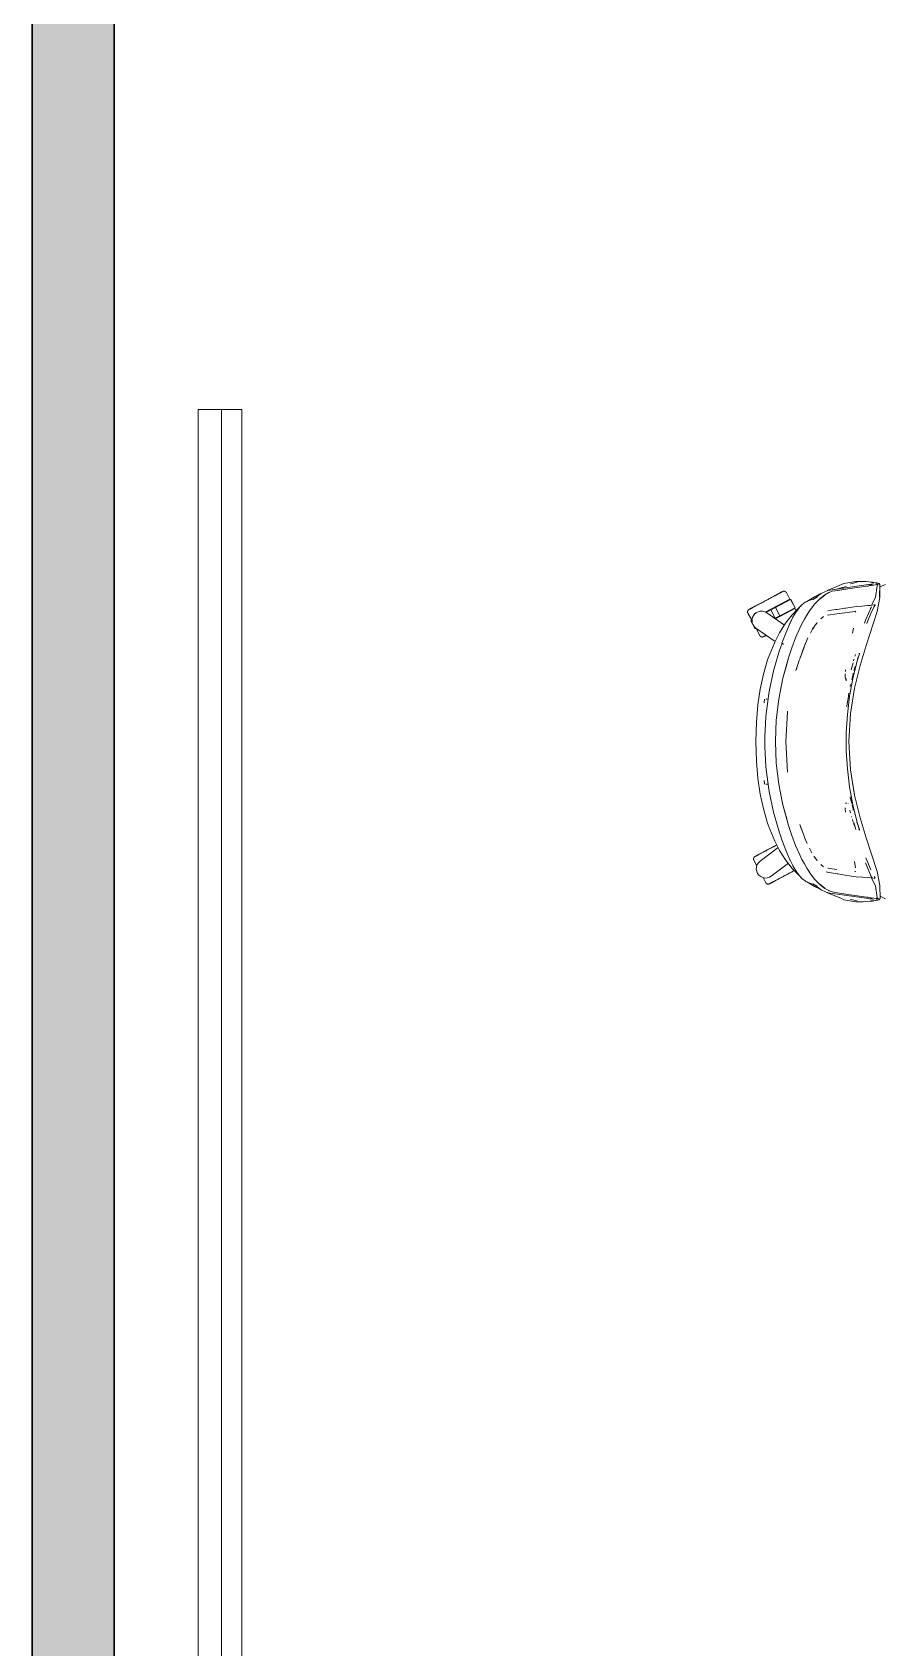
# Model space of a CAD drawing. Header units: millimetres. Extents: x 155927 to 326028, y -36033 to 97293.
# Drawn here: x 216053 to 217319, y 17516 to 19925 of the extents above; entities that cross this region are included whole.
import ezdxf

# ---------------------------------------------------------------- set-up
doc = ezdxf.new("R2010")
doc.units = ezdxf.units.MM
doc.header["$MEASUREMENT"] = 0
for name, color, linetype, lineweight in [('A-WALL', 7, 'CONTINUOUS', 9), ('A-WALL-PATT', 7, 'CONTINUOUS', 9), ('G-IMPT', 8, 'CONTINUOUS', 9), ('I-FURN', 8, 'CONTINUOUS', 9)]:
    doc.layers.add(name, color=color, linetype=linetype, lineweight=lineweight)

msp = doc.modelspace()

# ---------------------------------------------------------------- hatches: boundary and pattern name
at = {"layer": 'A-WALL-PATT'}
msp.add_hatch(color=256, dxfattribs=at).paths.add_polyline_path([(216052.8, 15107.6), (216174.8, 15107.6), (216174.8, 26907.6), (216052.8, 26907.6), (216052.8, 16376.6)], flags=0)

# ---------------------------------------------------------------- linework, layer by layer
at = {"layer": 'A-WALL', "lineweight": 30}
for p, q in [((216052.8, 25785.6), (216052.8, 15107.6)), ((216174.8, 15209.6), (216174.8, 20956.6))]:
    msp.add_line(p, q, dxfattribs=at)
at = {"layer": 'G-IMPT'}
for p, q in [((217255.5, 19100.1), (217258.9, 19101.5)), ((217262.7, 19103.1), (217258.9, 19101.5)), ((217280.4, 19106.3), (217262.7, 19103.1)), ((217273, 19102.8), (217272.4, 19102.7)), ((217282.3, 19104.9), (217273, 19102.8)), ((217280.4, 19106.3), (217287.4, 19106.3)), ((217291.6, 19106.3), (217287.4, 19106.3)), ((217288.7, 19100.1), (217299.4, 19101.5)), ((217295.5, 19106), (217291.6, 19106.3)), ((217295.5, 19106), (217304.8, 19105.2)), ((217298, 19098.7), (217306.6, 19102.7)), ((217300.7, 19101.8), (217299.4, 19101.5)), ((217305.7, 19102.6), (217300.7, 19101.8)), ((217304.7, 19104.7), (217302.1, 19104.9)), ((217304.7, 19104.7), (217309.4, 19104.1)), ((217304.8, 19105.2), (217305.3, 19105.1)), ((217309.6, 19104.3), (217305.3, 19105.1)), ((217306.6, 19102.7), (217305.7, 19102.6)), ((217313.8, 19101.9), (217307.5, 19100.8)), ((217310, 19104.1), (217309.4, 19104.1)), ((217309.6, 19104.3), (217311.9, 19103.9)), ((217310, 19104.1), (217313.3, 19103.5)), ((217311.7, 19103.5), (217312.3, 19099.9)), ((217311.7, 19103.5), (217312.3, 19099.9)), ((217312.3, 19099.9), (217311.9, 19103.9)), ((217313.2, 19101.8), (217314.3, 19102.3)), ((217313.2, 19101.8), (217313.8, 19101.9)), ((217313.3, 19103.5), (217315.1, 19103)), ((217313.4, 19101.4), (217313.8, 19101.9)), ((217313.4, 19101.4), (217313.4, 19100.9)), ((217313.8, 19101.9), (217314.3, 19102.3)), ((217315.7, 19102.7), (217315.1, 19103)), ((217315.7, 19102.7), (217316, 19102.2)), ((217315.8, 19083), (217316.4, 19101.5)), ((217316.4, 19101.6), (217316, 19102.2)), ((217316.4, 19101.6), (217316.2, 19100.7)), ((217324.5, 19101.6), (217316.3, 19098)), ((217316.4, 19101.5), (217316.3, 19101)), ((217207.3, 19076.4), (217218.8, 19083.5)), ((217208.4, 19076.9), (217210.7, 19078)), ((217222.6, 19082.5), (217210.7, 19078)), ((217216.9, 19079.2), (217228.6, 19088.2)), ((217216.9, 19079.2), (217218.9, 19080.4)), ((217218.8, 19083.5), (217227.4, 19087.5)), ((217227.3, 19080.8), (217219.6, 19072.9)), ((217234.1, 19085.9), (217227.1, 19080.5)), ((217227.1, 19080.5), (217230.7, 19083.3)), ((217227.3, 19080.8), (217234.3, 19086.2)), ((217228.6, 19088.2), (217235.1, 19091.2)), ((217234.1, 19085.9), (217230.7, 19083.3)), ((217234.3, 19086.2), (217240.1, 19089.5)), ((217235.1, 19091.2), (217238.5, 19092.8)), ((217237.9, 19092.5), (217239.1, 19093.3)), ((217241.5, 19093.4), (217238.5, 19092.8)), ((217239.1, 19093.3), (217255.5, 19100.1)), ((217240.6, 19089.7), (217240.1, 19089.5)), ((217240.6, 19089.7), (217245.4, 19091.5)), ((217288.7, 19100.1), (217241.5, 19093.4)), ((217245.4, 19091.5), (217253, 19092.8)), ((217265.9, 19098.6), (217253, 19095.1)), ((217268.2, 19095.1), (217253, 19092.8)), ((217268.8, 19095.2), (217253.6, 19092.8)), ((217268.2, 19095.1), (217253.6, 19092.8)), ((217265.9, 19098.6), (217254, 19095.2)), ((217268.8, 19095.2), (217299.7, 19099.7)), ((217299.7, 19099.7), (217307.5, 19100.8)), ((217309.6, 19082.8), (217304, 19070.5)), ((217309.6, 19082.8), (217312.3, 19099.9)), ((217312.1, 19061.2), (217316.3, 19082.1)), ((217315.8, 19083), (217316.3, 19101)), ((217316.2, 19100.7), (217316.3, 19100.8)), ((217316.3, 19082.1), (217316.3, 19101)), ((217316.3, 19101), (217316.3, 19100.8)), ((217175.7, 19043.9), (217185.5, 19056.5)), ((217195.4, 19066.8), (217185.5, 19056.5)), ((217186.8, 19052.8), (217191.5, 19060.8)), ((217192.4, 19062.1), (217191.5, 19060.8)), ((217197.1, 19068.2), (217192.4, 19062.1)), ((217199.1, 19069.8), (217195.4, 19066.8)), ((217197.1, 19068.2), (217200, 19071.2)), ((217204.9, 19075.1), (217200, 19071.2)), ((217207.5, 19056.1), (217203.8, 19049.9)), ((217206, 19075.7), (217204.9, 19075.1)), ((217206, 19075.7), (217208.4, 19076.9)), ((217207.3, 19076.4), (217206.6, 19075.9)), ((217207.5, 19056.1), (217211.4, 19062.2)), ((217211.6, 19062.5), (217211.4, 19062.2)), ((217219.6, 19072.9), (217211.6, 19062.5)), ((217228.3, 19050.6), (217232.2, 19053.9)), ((217252.2, 19057.9), (217238.8, 19056.1)), ((217238.8, 19056.1), (217239.3, 19056.2)), ((217244, 19063.2), (217238.9, 19062.5)), ((217244, 19063.2), (217250.8, 19064.3)), ((217250.8, 19064.3), (217252.5, 19064.5)), ((217252.2, 19057.9), (217279.5, 19061.6)), ((217264.3, 19066.4), (217252.5, 19064.5)), ((217265.8, 19066.6), (217264.3, 19066.4)), ((217281, 19068.9), (217265.8, 19066.6)), ((217280.4, 19060.5), (217278.8, 19061.7)), ((217279, 19061.7), (217279.3, 19061.6)), ((217279.5, 19061.6), (217279.3, 19061.6)), ((217280, 19055.5), (217280, 19055.2)), ((217281, 19068.9), (217281.1, 19068.9)), ((217281.1, 19068.9), (217289.4, 19069.5)), ((217298.2, 19070.1), (217289.4, 19069.5)), ((217295.1, 19048.4), (217304, 19068.5)), ((217296.1, 19010.9), (217312.1, 19061.2)), ((217298.2, 19070.1), (217301.6, 19070.4)), ((217302.6, 19058.5), (217299.4, 19050)), ((217302, 19070.4), (217301.6, 19070.4)), ((217301.6, 19066.3), (217302.1, 19066.6)), ((217302, 19070.4), (217304.4, 19070.7)), ((217302.6, 19058.5), (217307.9, 19068.6)), ((217304.4, 19070.7), (217304.5, 19070.7)), ((217305.3, 19071), (217304.5, 19070.7)), ((217307, 19071.5), (217308.5, 19071.3)), ((217309.3, 19071), (217307.4, 19068.3)), ((217309.3, 19071), (217307.9, 19068.6)), ((217308.5, 19071.3), (217309.2, 19071.2)), ((217309.2, 19071.2), (217309.3, 19071)), ((217309.3, 19071), (217309.3, 19070.9)), ((217166.7, 19029.6), (217159.6, 19015.8)), ((217175.7, 19043.9), (217166.7, 19029.6)), ((217176, 19029.1), (217170.4, 19014.1)), ((217177.5, 19032.8), (217176, 19029.1)), ((217182.3, 19043.7), (217177.5, 19032.8)), ((217182.3, 19043.7), (217186.8, 19052.8)), ((217182.3, 19043.7), (217186.5, 19052.2)), ((217182.5, 19044.2), (217182.3, 19043.7)), ((217182.5, 19044.2), (217186.8, 19052.8)), ((217186.8, 19052.8), (217186.5, 19052.2)), ((217190.6, 19022.1), (217196.8, 19036.4)), ((217200.2, 19043.1), (217196.8, 19036.4)), ((217200.2, 19043.1), (217203.8, 19049.9)), ((217212.9, 19029.1), (217217.1, 19037.2)), ((217215.6, 19034.5), (217218.2, 19038.2)), ((217215.6, 19034.5), (217217.1, 19037.2)), ((217218.2, 19038.2), (217218.6, 19038.8)), ((217218.6, 19038.8), (217222.1, 19043.9)), ((217222.1, 19043.9), (217222.8, 19045)), ((217275.3, 19029.1), (217276.8, 19036.3)), ((217293.3, 19043.8), (217295.1, 19048.4)), ((217297.4, 19045.1), (217296.8, 19043.7)), ((217297.4, 19045.1), (217299.4, 19050.2)), ((217299.4, 19050), (217297.4, 19045.1)), ((217299.4, 19050.2), (217298, 19046.7)), ((217152.1, 18997.9), (217159.6, 19015.8)), ((217166.9, 19003.6), (217168.1, 19007.2)), ((217170.5, 19014.1), (217168.1, 19007.2)), ((217170.4, 19014.1), (217170.5, 19014)), ((217170.5, 19014), (217170.5, 19014.1)), ((217170.5, 19014), (217170.9, 19013.7)), ((217170.5, 19014), (217170.5, 19014)), ((217170.9, 19013.7), (217170.5, 19014)), ((217171.7, 19013.4), (217170.9, 19013.7)), ((217171.1, 19013.6), (217170.9, 19013.7)), ((217171.7, 19013.4), (217171.1, 19013.6)), ((217171.7, 19013.4), (217172.8, 19012.9)), ((217171.7, 19013.4), (217172.2, 19013.2)), ((217172.8, 19012.9), (217172.2, 19013.2)), ((217180.2, 18992.3), (217185.2, 19007.3)), ((217190.6, 19022.1), (217185.2, 19007.3)), ((217196.8, 18991), (217203.6, 19009.4)), ((217196.8, 18991), (217203.5, 19008.4)), ((217203.5, 19008.4), (217204.1, 19010.2)), ((217206.9, 19017.3), (217204.1, 19010.2)), ((217206.9, 19017.3), (217204.6, 19011.8)), ((217209.1, 19022.1), (217206.9, 19017.3)), ((217296.1, 19010.9), (217286.9, 18981)), ((217149, 18989.1), (217142.8, 18967.9)), ((217149, 18989.1), (217152.1, 18997.9)), ((217157.9, 18972.8), (217166.9, 19003.6)), ((217171.8, 18961.8), (217180.2, 18992.3)), ((217171.8, 18961.8), (217180.2, 18992.2)), ((217176.4, 18979.1), (217180.2, 18992.2)), ((217191.2, 18973.5), (217196.5, 18990)), ((217276.4, 18984.8), (217273.4, 18974.4)), ((217276.1, 18961.6), (217282.7, 18987.9)), ((217276.8, 18987.9), (217277.5, 18990.1)), ((217278.6, 18947.3), (217286.9, 18981)), ((217279.5, 18995.7), (217279.2, 18994.7)), ((217279.5, 18995.7), (217280.1, 18997.3)), ((217282.7, 18987.9), (217285.7, 18998.3)), ((217283.8, 18993.1), (217283.1, 18991)), ((217283.8, 18993.1), (217284.1, 18993.8)), ((217284.8, 18998.6), (217285.4, 18999)), ((217284.8, 18998.6), (217285, 18998.7)), ((217285.8, 18998.6), (217285.7, 18998.3)), ((217285.8, 18999.4), (217285.9, 18999.1)), ((217285.9, 18998.9), (217285.8, 18998.6)), ((217285.9, 18999.1), (217285.9, 18998.9)), ((217142.8, 18967.9), (217138, 18945.5)), ((217157.9, 18972.8), (217151.3, 18942)), ((217171.8, 18961.8), (217165.6, 18930.7)), ((217171.8, 18961.8), (217165.6, 18930.8)), ((217171.8, 18961.8), (217168.7, 18946.8)), ((217176.4, 18979.1), (217171.8, 18961.8)), ((217191.2, 18973.5), (217192.3, 18977)), ((217264.7, 18963.2), (217264.8, 18968.3)), ((217264.8, 18968.3), (217264.7, 18966)), ((217264.7, 18963.2), (217264.7, 18966)), ((217265.5, 18960.1), (217264.9, 18962.3)), ((217265.1, 18972.1), (217265.3, 18974.2)), ((217266.2, 18958.2), (217265.5, 18960.1)), ((217266, 18959.2), (217266, 18961.5)), ((217266, 18961.4), (217266, 18961.5)), ((217266, 18959.2), (217266.2, 18958.2)), ((217276.1, 18961.6), (217271.2, 18934.9)), ((217274.3, 18959.6), (217274.8, 18961.6)), ((217276.3, 18968.3), (217274.8, 18961.6)), ((217276.3, 18968.3), (217276.7, 18969.6)), ((217278, 18974.5), (217277.6, 18973.4)), ((217277.6, 18973.4), (217277.6, 18973.2)), ((217278, 18974.5), (217279.1, 18978.5)), ((217279.1, 18978.5), (217279.3, 18979.2)), ((217138, 18945.5), (217134.5, 18922.1)), ((217146.3, 18904.9), (217150.1, 18935.1)), ((217150.1, 18935.1), (217151.3, 18942)), ((217165.6, 18930.7), (217168.7, 18946.8)), ((217271.2, 18934.9), (217267.9, 18908)), ((217268.6, 18929.3), (217269.4, 18934.9)), ((217269.4, 18934.9), (217269.7, 18936.6)), ((217270.2, 18939.5), (217269.7, 18936.6)), ((217272.1, 18949.6), (217272.7, 18952.4)), ((217278.6, 18947.3), (217272.6, 18909.4)), ((217134.5, 18922.1), (217132.3, 18896.5)), ((217144.4, 18930.8), (217143.8, 18925.4)), ((217148.3, 18930.8), (217146.2, 18930.8)), ((217146.2, 18930.8), (217146.3, 18930.8)), ((217161.8, 18899.2), (217165.6, 18930.8)), ((217161.8, 18899.2), (217165.6, 18930.7)), ((217161.8, 18899.2), (217163.7, 18915.2)), ((217165.6, 18930.7), (217163.7, 18915.2)), ((217176.2, 18867.4), (217178.6, 18911.1)), ((217176.3, 18867.4), (217178.6, 18911.1)), ((217178.6, 18911.1), (217178.8, 18912.9)), ((217178.6, 18911.1), (217178.8, 18912.4)), ((217178.8, 18912.7), (217178.8, 18912.4)), ((217267.3, 18920.8), (217267.1, 18919.1)), ((217268.6, 18929.3), (217267.3, 18920.8)), ((217272.6, 18909.4), (217270.2, 18867.4)), ((217132.3, 18896.5), (217131.4, 18867.4)), ((217144.7, 18874.7), (217146.3, 18904.9)), ((217161.8, 18899.2), (217160.5, 18867.4)), ((217161.8, 18899.2), (217160.7, 18867.4)), ((217161.2, 18884.3), (217160.7, 18867.4)), ((217161.2, 18884.3), (217161.8, 18899.2)), ((217266.2, 18880.9), (217267.9, 18908)), ((217131.4, 18867.4), (217132.3, 18838.2)), ((217144.7, 18874.7), (217144.6, 18867.4)), ((217144.7, 18860.1), (217144.6, 18867.4)), ((217160.5, 18867.4), (217161.8, 18835.6)), ((217161.8, 18835.6), (217160.7, 18867.4)), ((217161.2, 18850.5), (217160.7, 18867.4)), ((217176.3, 18867.4), (217178.8, 18822)), ((217266.2, 18880.9), (217266.2, 18853.8)), ((217272.6, 18825.4), (217270.2, 18867.4)), ((217132.3, 18838.2), (217134.5, 18812.7)), ((217144.7, 18860.1), (217146.3, 18829.9)), ((217161.8, 18835.6), (217161.2, 18850.5)), ((217266.2, 18853.8), (217267.9, 18826.7)), ((217134.5, 18812.7), (217138, 18789.2)), ((217146.3, 18829.9), (217150.1, 18799.7)), ((217163.7, 18819.5), (217161.8, 18835.6)), ((217161.8, 18835.6), (217165.6, 18804)), ((217161.8, 18835.6), (217165.6, 18804)), ((217163.7, 18819.5), (217165.6, 18804)), ((217178.8, 18822), (217178.6, 18823.7)), ((217178.6, 18823.7), (217178.8, 18822.3)), ((217178.8, 18822.1), (217178.8, 18822.3)), ((217271.2, 18799.8), (217267.9, 18826.7)), ((217278.6, 18787.5), (217272.3, 18825.2)), ((217272.3, 18825.2), (217278.3, 18787.9)), ((217272.6, 18825.4), (217278.3, 18787.9)), ((217142.8, 18766.9), (217138, 18789.2)), ((217144.4, 18804), (217143.8, 18809.4)), ((217144.3, 18805.6), (217143.8, 18809.4)), ((217146.2, 18803.9), (217148.3, 18804)), ((217146.2, 18803.9), (217146.3, 18803.9)), ((217146.3, 18803.9), (217146.3, 18803.9)), ((217149.5, 18804.1), (217148.3, 18804)), ((217150.1, 18799.7), (217151.3, 18792.8)), ((217151.3, 18792.8), (217157.9, 18762)), ((217165.6, 18804), (217168.7, 18787.9)), ((217165.6, 18804), (217171.8, 18772.8)), ((217171.8, 18772.8), (217165.6, 18804)), ((217171.8, 18772.9), (217168.7, 18787.9)), ((217276.1, 18773.2), (217271.2, 18799.8)), ((217149, 18745.6), (217142.8, 18766.9)), ((217176.4, 18755.7), (217171.8, 18772.9)), ((217171.8, 18772.9), (217180.2, 18742.5)), ((217171.8, 18772.9), (217180.2, 18742.4)), ((217264.7, 18768.5), (217264.7, 18767.8)), ((217264.8, 18766.4), (217264.7, 18767.8)), ((217264.8, 18766.4), (217265.1, 18762.7)), ((217266.2, 18776.6), (217265.5, 18774.6)), ((217266.2, 18776.6), (217266, 18775.5)), ((217268.9, 18775), (217269, 18774.6)), ((217272.5, 18761.3), (217271.5, 18765.2)), ((217272.2, 18785.2), (217272.6, 18782.6)), ((217272.6, 18782.6), (217274.3, 18775.2)), ((217274.8, 18773.2), (217276.3, 18766.4)), ((217276.1, 18773.2), (217282.7, 18746.8)), ((217276.3, 18766.4), (217276.7, 18765.1)), ((217286.9, 18753.8), (217278.6, 18787.5)), ((217152.1, 18736.9), (217149, 18745.6)), ((217166.9, 18731.2), (217157.9, 18762)), ((217176.4, 18755.7), (217180.2, 18742.5)), ((217185.2, 18727.5), (217180.2, 18742.4)), ((217196.8, 18743.8), (217199.5, 18736.3)), ((217196.8, 18743.8), (217203.5, 18726.3)), ((217265.1, 18762.7), (217265.1, 18762.2)), ((217272.5, 18761.3), (217272.1, 18762.9)), ((217274.4, 18754.6), (217274.1, 18755.7)), ((217276.2, 18748.8), (217275.4, 18751.3)), ((217276.4, 18748), (217276.2, 18748.8)), ((217277.6, 18744.5), (217276.8, 18746.9)), ((217277.5, 18746.8), (217280.5, 18736.4)), ((217277.6, 18744.5), (217277.8, 18743.8)), ((217278.6, 18741.7), (217277.8, 18743.8)), ((217282, 18746.8), (217281.9, 18747.3)), ((217282, 18746.8), (217282.8, 18744.6)), ((217282.7, 18746.8), (217285.9, 18735.6)), ((217282.7, 18746.8), (217285.7, 18736.3)), ((217282.7, 18746.8), (217285.8, 18736)), ((217283.1, 18743.8), (217282.8, 18744.6)), ((217284, 18741.1), (217284.4, 18740.1)), ((217284.4, 18740.1), (217284.8, 18739)), ((217286.9, 18753.8), (217296.1, 18723.8)), ((217152.1, 18736.9), (217159.6, 18718.9)), ((217159.6, 18718.9), (217166.7, 18705.2)), ((217166.9, 18731.2), (217168.1, 18727.6)), ((217170.4, 18720.7), (217168.1, 18727.6)), ((217170.4, 18720.7), (217176, 18705.7)), ((217185.2, 18727.5), (217190.6, 18712.6)), ((217203.5, 18726.3), (217204.1, 18724.6)), ((217204.1, 18724.6), (217207.9, 18715.3)), ((217207.9, 18715.3), (217206.9, 18717.5)), ((217284.8, 18736.2), (217285.4, 18735.8)), ((217284.8, 18736.2), (217285, 18736)), ((217285.7, 18736.3), (217285.8, 18736)), ((217285.9, 18735.6), (217285.8, 18735.4)), ((217296.1, 18723.8), (217312.1, 18673.6)), ((217166.7, 18705.2), (217175.7, 18690.9)), ((217177.5, 18702), (217176, 18705.7)), ((217182.3, 18691), (217177.5, 18702)), ((217190.6, 18712.6), (217196.8, 18698.4)), ((217200.2, 18691.7), (217196.8, 18698.4)), ((217200.2, 18691.7), (217203.8, 18684.9)), ((217215, 18701.4), (217211.5, 18708.4)), ((217218.6, 18696), (217218.2, 18696.5)), ((217222.1, 18690.8), (217218.6, 18696)), ((217298.4, 18687.1), (217295.3, 18693.9)), ((217175.7, 18690.9), (217185.5, 18678.3)), ((217182.3, 18691), (217182.5, 18690.6)), ((217186.5, 18682.6), (217182.5, 18690.6)), ((217195.4, 18668), (217185.5, 18678.3)), ((217186.5, 18682.6), (217186.8, 18682)), ((217186.8, 18682), (217191.5, 18674)), ((217192.4, 18672.7), (217191.5, 18674)), ((217197.1, 18666.5), (217192.4, 18672.7)), ((217195.4, 18668), (217199.1, 18665)), ((217207.5, 18678.7), (217203.8, 18684.9)), ((217207.5, 18678.7), (217211.4, 18672.6)), ((217211.4, 18672.6), (217211.6, 18672.3)), ((217219.6, 18661.9), (217211.6, 18672.3)), ((217222.1, 18690.8), (217222.8, 18689.7)), ((217228.3, 18684.2), (217232.2, 18680.8)), ((217236.2, 18673), (217238.3, 18672.5)), ((217238.3, 18672.5), (217240.3, 18672.1)), ((217252.2, 18676.9), (217238.8, 18678.7)), ((217238.8, 18678.7), (217239.3, 18678.5)), ((217240.8, 18672), (217240.3, 18672.1)), ((217252.5, 18670.2), (217240.8, 18672)), ((217252.5, 18670.2), (217253.1, 18670.1)), ((217253.6, 18670.1), (217253.1, 18670.1)), ((217267, 18667.9), (217253.6, 18670.1)), ((217267, 18667.9), (217281, 18665.9)), ((217280, 18679.2), (217278.6, 18688.4)), ((217280.4, 18674.3), (217278.7, 18673)), ((217280, 18679.2), (217280, 18679.6)), ((217303.5, 18666.4), (217295.1, 18686.4)), ((217299.4, 18684.8), (217297.4, 18689.7)), ((217297.4, 18689.7), (217299.4, 18684.6)), ((217299.4, 18684.6), (217297.4, 18689.7)), ((217299.4, 18684.8), (217302.6, 18676.3)), ((217302.1, 18668.1), (217301.6, 18668.4)), ((217316.3, 18652.6), (217312.1, 18673.6)), ((217200, 18663.5), (217197.1, 18666.5)), ((217204.9, 18659.7), (217200, 18663.5)), ((217204.9, 18659.7), (217206, 18659)), ((217206, 18659), (217208.4, 18657.9)), ((217218.8, 18651.2), (217207.3, 18658.4)), ((217208.4, 18657.9), (217210.7, 18656.8)), ((217222.6, 18652.3), (217210.7, 18656.8)), ((217216.9, 18655.5), (217218.9, 18654.4)), ((217216.9, 18655.5), (217228.6, 18646.6)), ((217227.4, 18647.3), (217218.8, 18651.2)), ((217219.6, 18661.9), (217227.3, 18654)), ((217227.1, 18654.3), (217234.1, 18648.9)), ((217227.1, 18654.3), (217230.7, 18651.5)), ((217234.3, 18648.5), (217227.3, 18654)), ((217235.1, 18643.5), (217228.6, 18646.6)), ((217234.1, 18648.9), (217230.7, 18651.5)), ((217234.3, 18648.5), (217240.1, 18645.3)), ((217235.1, 18643.5), (217238.5, 18642)), ((217240.1, 18645.3), (217240.6, 18645)), ((217245.4, 18643.3), (217240.6, 18645)), ((217281.1, 18665.9), (217281, 18665.9)), ((217281.1, 18665.9), (217289.4, 18665.3)), ((217289.4, 18665.3), (217290.3, 18665.2)), ((217290.3, 18665.2), (217298.2, 18664.6)), ((217298.2, 18664.6), (217302.1, 18664.3)), ((217302.2, 18664.3), (217302.1, 18664.3)), ((217302.2, 18664.3), (217304.5, 18664)), ((217305.3, 18663.8), (217303.5, 18666.4)), ((217309.6, 18651.9), (217304, 18664.3)), ((217304.6, 18664), (217304.5, 18664)), ((217304.6, 18664), (217305.3, 18663.8)), ((217307.2, 18663.3), (217308.5, 18663.5)), ((217309.5, 18663.7), (217307.9, 18666.2)), ((217307.9, 18666.2), (217309.4, 18663.7)), ((217309.4, 18663.7), (217307.9, 18666.2)), ((217308.5, 18663.5), (217309.4, 18663.7)), ((217309.5, 18663.7), (217309.4, 18663.7)), ((217309.6, 18651.9), (217312.3, 18634.9)), ((217316.3, 18652.6), (217316.6, 18633.6)), ((217237.9, 18642.3), (217239.1, 18641.5)), ((217241.5, 18641.3), (217238.5, 18642)), ((217239.1, 18641.5), (217255.5, 18634.7)), ((217288.7, 18634.7), (217241.5, 18641.3)), ((217245.4, 18643.3), (217253, 18642)), ((217268.8, 18639.6), (217253, 18642)), ((217255.5, 18634.7), (217258.9, 18633.3)), ((217262.7, 18631.7), (217258.9, 18633.3)), ((217280.4, 18628.5), (217262.7, 18631.7)), ((217299.7, 18635), (217268.8, 18639.6)), ((217273, 18631.9), (217272.4, 18632.1)), ((217282.3, 18629.9), (217273, 18631.9)), ((217280.4, 18628.5), (217287.4, 18628.4)), ((217287.4, 18628.4), (217291.6, 18628.4)), ((217288.7, 18634.7), (217299.4, 18633.2)), ((217295.5, 18628.8), (217291.6, 18628.4)), ((217304.8, 18629.6), (217295.5, 18628.8)), ((217306.6, 18632), (217298, 18636.1)), ((217300.7, 18633), (217299.4, 18633.2)), ((217307.5, 18633.9), (217299.7, 18635)), ((217300.7, 18633), (217305.7, 18632.2)), ((217304.7, 18630.1), (217302.1, 18629.9)), ((217309.4, 18630.6), (217304.7, 18630.1)), ((217304.8, 18629.6), (217305.3, 18629.6)), ((217305.3, 18629.6), (217309.6, 18630.4)), ((217306.6, 18632), (217305.7, 18632.2)), ((217313.8, 18632.8), (217307.5, 18633.9)), ((217310, 18630.7), (217309.4, 18630.6)), ((217309.6, 18630.4), (217311.9, 18630.9)), ((217310, 18630.7), (217313.3, 18631.2)), ((217311.2, 18634.2), (217311.7, 18631.3)), ((217311.2, 18634.2), (217311.9, 18630.9)), ((217311.7, 18631.3), (217312.3, 18634.9)), ((217313.2, 18633), (217313.8, 18632.8)), ((217313.2, 18633), (217314.3, 18632.4)), ((217315.1, 18631.8), (217313.3, 18631.2)), ((217313.4, 18633.9), (217313.4, 18633.4)), ((217313.8, 18632.8), (217313.4, 18633.4)), ((217313.8, 18632.8), (217314.3, 18632.4)), ((217315.1, 18631.8), (217315.7, 18632.1)), ((217315.7, 18632.1), (217316, 18632.6)), ((217316.6, 18633.6), (217316, 18632.6)), ((217316.2, 18633.2), (217316, 18632.6)), ((217316, 18632.6), (217316.1, 18632.7)), ((217316.2, 18633.2), (217316.1, 18632.7)), ((217316.6, 18636.8), (217324.5, 18632.7))]:
    msp.add_line(p, q, dxfattribs=at)
at = {"layer": 'I-FURN'}
for p, q in [((216335.1, 19362.5), (216300.1, 19362.5)), ((216300.1, 19362.5), (216300.1, 15762.5)), ((216335.1, 19362.5), (216365.1, 19362.5)), ((216335.1, 15762.5), (216335.1, 19362.5)), ((216335.1, 15762.5), (216335.1, 19362.5)), ((216365.1, 19362.5), (216365.1, 15762.5)), ((217144.1, 19076.6), (217145.1, 19077.1)), ((217145.6, 19077.4), (217144.6, 19076.9)), ((217145.1, 19077.1), (217146.1, 19077.6)), ((217182.1, 19079.8), (217145.5, 19060.3)), ((217146.6, 19077.9), (217145.6, 19077.4)), ((217146.1, 19077.6), (217147.1, 19078.2)), ((217147.6, 19078.5), (217146.6, 19077.9)), ((217147.1, 19078.2), (217148.1, 19078.7)), ((217148.6, 19079), (217147.6, 19078.5)), ((217148.1, 19078.7), (217149.1, 19079.2)), ((217149.6, 19079.5), (217148.6, 19079)), ((217149.1, 19079.2), (217150.1, 19079.8)), ((217150.6, 19080.1), (217149.6, 19079.5)), ((217150.1, 19079.8), (217151.1, 19080.3)), ((217151.6, 19080.6), (217150.6, 19080.1)), ((217151.1, 19080.3), (217152.1, 19080.8)), ((217152.6, 19081.1), (217151.6, 19080.6)), ((217152.1, 19080.8), (217153.1, 19081.3)), ((217153.6, 19081.6), (217152.6, 19081.1)), ((217153.1, 19081.3), (217154, 19081.9)), ((217154.5, 19082.1), (217153.6, 19081.6)), ((217154, 19081.9), (217155, 19082.4)), ((217155.5, 19082.6), (217154.5, 19082.1)), ((217155, 19082.4), (217155.9, 19082.9)), ((217156.4, 19083.1), (217155.5, 19082.6)), ((217155.9, 19082.9), (217156.8, 19083.3)), ((217157.3, 19083.6), (217156.4, 19083.1)), ((217156.8, 19083.3), (217157.7, 19083.8)), ((217158.2, 19084.1), (217157.3, 19083.6)), ((217157.7, 19083.8), (217158.6, 19084.3)), ((217159.1, 19084.6), (217158.2, 19084.1)), ((217158.6, 19084.3), (217159.5, 19084.8)), ((217159.9, 19085), (217159.1, 19084.6)), ((217159.5, 19084.8), (217160.3, 19085.2)), ((217160.8, 19085.5), (217159.9, 19085)), ((217160.5, 19067.2), (217183.2, 19079.3)), ((217161.6, 19085.9), (217160.8, 19085.5)), ((217162.4, 19086.3), (217161.6, 19085.9)), ((217163.1, 19086.7), (217162.4, 19086.3)), ((217163.9, 19087.1), (217163.1, 19086.7)), ((217164.6, 19087.5), (217163.9, 19087.1)), ((217165.3, 19087.8), (217164.6, 19087.5)), ((217165.9, 19088.2), (217165.3, 19087.8)), ((217166.5, 19088.5), (217165.9, 19088.2)), ((217167.1, 19088.8), (217166.5, 19088.5)), ((217166.8, 19088.7), (217167.4, 19089)), ((217167.7, 19089.1), (217167.1, 19088.8)), ((217167.4, 19089), (217167.9, 19089.2)), ((217168.2, 19089.4), (217167.7, 19089.1)), ((217167.9, 19089.2), (217168.4, 19089.5)), ((217168.7, 19089.6), (217168.2, 19089.4)), ((217168.4, 19089.5), (217168.9, 19089.8)), ((217169.1, 19089.9), (217168.7, 19089.6)), ((217168.9, 19089.8), (217169.3, 19090)), ((217169.5, 19090.1), (217169.1, 19089.9)), ((217169.3, 19090), (217169.7, 19090.2)), ((217169.9, 19090.3), (217169.5, 19090.1)), ((217169.7, 19090.2), (217170.1, 19090.4)), ((217170.2, 19090.5), (217169.9, 19090.3)), ((217170.1, 19090.4), (217170.4, 19090.6)), ((217170.5, 19090.6), (217170.2, 19090.5)), ((217170.4, 19090.6), (217170.6, 19090.7)), ((217170.8, 19090.8), (217170.5, 19090.6)), ((217170.6, 19090.7), (217170.9, 19090.8)), ((217171, 19090.9), (217170.8, 19090.8)), ((217170.9, 19090.8), (217171.1, 19090.9)), ((217171.2, 19091), (217171, 19090.9)), ((217171.1, 19090.9), (217171.3, 19091)), ((217171.3, 19091.1), (217171.2, 19091)), ((217171.3, 19091), (217171.4, 19091.1)), ((217171.4, 19091.1), (217171.3, 19091.1)), ((217171.4, 19091.1), (217171.5, 19091.1)), ((217171.5, 19091.1), (217171.4, 19091.1)), ((217171.5, 19091.2), (217171.6, 19091.2)), ((217171.5, 19091.1), (217171.5, 19091.2)), ((217171.5, 19091.2), (217171.5, 19091.2)), ((217171.5, 19091.2), (217171.5, 19091.1)), ((217171.6, 19091.2), (217171.8, 19091.3)), ((217171.8, 19091.3), (217171.9, 19091.4)), ((217171.9, 19091.4), (217172.1, 19091.4)), ((217172.1, 19091.4), (217172.2, 19091.5)), ((217172.2, 19091.5), (217172.4, 19091.5)), ((217172.4, 19091.5), (217172.6, 19091.5)), ((217172.6, 19091.5), (217172.7, 19091.6)), ((217172.7, 19091.6), (217172.9, 19091.6)), ((217172.9, 19091.6), (217173, 19091.6)), ((217173, 19091.6), (217173.2, 19091.6)), ((217173.2, 19091.6), (217173.4, 19091.6)), ((217173.4, 19091.6), (217173.5, 19091.6)), ((217173.5, 19091.6), (217173.7, 19091.6)), ((217173.7, 19091.6), (217173.8, 19091.6)), ((217173.8, 19091.6), (217174, 19091.6)), ((217174, 19091.6), (217174.2, 19091.6)), ((217174.2, 19091.6), (217174.3, 19091.5)), ((217174.3, 19091.5), (217174.5, 19091.5)), ((217174.5, 19091.5), (217174.6, 19091.4)), ((217174.6, 19091.4), (217174.8, 19091.4)), ((217174.8, 19091.4), (217174.9, 19091.3)), ((217174.9, 19091.3), (217175.1, 19091.3)), ((217175.1, 19091.3), (217175.2, 19091.2)), ((217175.2, 19091.2), (217175.4, 19091.1)), ((217175.4, 19091.1), (217175.5, 19091)), ((217175.5, 19091), (217175.6, 19090.9)), ((217175.6, 19090.9), (217175.8, 19090.8)), ((217175.8, 19090.8), (217175.9, 19090.8)), ((217175.9, 19090.8), (217176, 19090.6)), ((217176, 19090.6), (217176.1, 19090.5)), ((217176.1, 19090.5), (217176.3, 19090.4)), ((217176.3, 19090.4), (217176.4, 19090.3)), ((217176.4, 19090.3), (217176.5, 19090.2)), ((217176.5, 19090.2), (217176.6, 19090.1)), ((217176.6, 19090.1), (217176.7, 19089.9)), ((217176.7, 19089.9), (217176.8, 19089.8)), ((217176.8, 19089.8), (217176.9, 19089.7)), ((217176.9, 19089.7), (217176.9, 19089.5)), ((217176.9, 19089.5), (217177, 19089.5)), ((217182.1, 19079.8), (217177, 19089.5)), ((217183.2, 19079.3), (217189.8, 19066.9)), ((217190, 19067), (217183.4, 19079.4)), ((217119.1, 19061.5), (217119.2, 19061.6)), ((217119.1, 19061.3), (217119.1, 19061.5)), ((217119.1, 19061.2), (217119.1, 19061.3)), ((217119.1, 19061), (217119.1, 19061.2)), ((217119.1, 19060.8), (217119.1, 19061)), ((217119.1, 19060.7), (217119.1, 19060.8)), ((217119.1, 19060.5), (217119.1, 19060.7)), ((217119.1, 19060.3), (217119.1, 19060.5)), ((217119.1, 19060.2), (217119.1, 19060.3)), ((217119.2, 19060), (217119.1, 19060.2)), ((217119.2, 19061.9), (217119.3, 19062.1)), ((217119.2, 19061.8), (217119.2, 19061.9)), ((217119.2, 19061.6), (217119.2, 19061.8)), ((217119.2, 19059.9), (217119.2, 19060)), ((217119.3, 19059.7), (217119.2, 19059.9)), ((217119.3, 19062.3), (217119.4, 19062.4)), ((217119.3, 19062.1), (217119.3, 19062.3)), ((217119.3, 19059.6), (217119.3, 19059.7)), ((217119.4, 19059.4), (217119.3, 19059.6)), ((217119.4, 19062.4), (217119.5, 19062.5)), ((217119.4, 19059.3), (217119.4, 19059.4)), ((217119.5, 19059.1), (217119.4, 19059.3)), ((217119.5, 19062.7), (217119.6, 19062.8)), ((217119.5, 19062.5), (217119.5, 19062.7)), ((217119.6, 19059), (217119.5, 19059.1)), ((217119.6, 19062.8), (217119.7, 19063)), ((217119.6, 19059), (217124.7, 19049.3)), ((217119.7, 19063), (217119.8, 19063.1)), ((217119.8, 19063.1), (217119.9, 19063.2)), ((217119.9, 19063.2), (217120, 19063.4)), ((217120, 19063.4), (217120.1, 19063.5)), ((217120.1, 19063.5), (217120.2, 19063.6)), ((217120.2, 19063.6), (217120.3, 19063.7)), ((217120.3, 19063.7), (217120.4, 19063.8)), ((217120.4, 19063.8), (217120.5, 19063.9)), ((217120.5, 19063.9), (217120.7, 19064)), ((217120.7, 19064), (217120.8, 19064.1)), ((217120.8, 19064.1), (217120.9, 19064.2)), ((217120.9, 19064.2), (217121.1, 19064.3)), ((217121.1, 19064.3), (217121.2, 19064.4)), ((217121.2, 19064.4), (217121.3, 19064.5)), ((217121.2, 19064.4), (217121.2, 19064.4)), ((217121.2, 19064.4), (217121.2, 19064.4)), ((217121.3, 19064.4), (217121.2, 19064.4)), ((217121.2, 19064.4), (217121.2, 19064.4)), ((217121.3, 19064.5), (217121.4, 19064.5)), ((217121.4, 19064.5), (217121.3, 19064.4)), ((217121.4, 19064.5), (217121.5, 19064.6)), ((217121.5, 19064.6), (217121.4, 19064.5)), ((217121.5, 19064.6), (217121.7, 19064.7)), ((217121.6, 19064.6), (217121.5, 19064.6)), ((217121.8, 19064.7), (217121.6, 19064.6)), ((217121.7, 19064.7), (217121.9, 19064.8)), ((217122.1, 19064.9), (217121.8, 19064.7)), ((217121.9, 19064.8), (217122.2, 19064.9)), ((217122.4, 19065), (217122.1, 19064.9)), ((217122.2, 19064.9), (217122.5, 19065.1)), ((217122.7, 19065.2), (217122.4, 19065)), ((217122.5, 19065.1), (217122.8, 19065.3)), ((217123, 19065.4), (217122.7, 19065.2)), ((217122.8, 19065.3), (217123.2, 19065.5)), ((217123.4, 19065.6), (217123, 19065.4)), ((217123.2, 19065.5), (217123.6, 19065.7)), ((217123.9, 19065.8), (217123.4, 19065.6)), ((217123.6, 19065.7), (217124.1, 19065.9)), ((217124.3, 19066.1), (217123.9, 19065.8)), ((217124.1, 19065.9), (217124.6, 19066.2)), ((217124.8, 19066.3), (217124.3, 19066.1)), ((217124.6, 19066.2), (217125.1, 19066.5)), ((217125.4, 19066.6), (217124.8, 19066.3)), ((217125.1, 19066.5), (217125.6, 19066.8)), ((217125.9, 19066.9), (217125.4, 19066.6)), ((217125.6, 19066.8), (217126.2, 19067.1)), ((217126.5, 19067.2), (217125.9, 19066.9)), ((217126.1, 19051.4), (217127.3, 19054.6)), ((217127.2, 19067.6), (217126.5, 19067.2)), ((217127.8, 19067.9), (217127.2, 19067.6)), ((217127.3, 19054.6), (217129.2, 19057.3)), ((217128.5, 19068.3), (217127.8, 19067.9)), ((217130.1, 19058.2), (217127.8, 19055.4)), ((217129.2, 19068.7), (217128.5, 19068.3)), ((217130, 19069.1), (217129.2, 19068.7)), ((217129.2, 19057.3), (217131.8, 19059.6)), ((217130.8, 19069.5), (217130, 19069.1)), ((217131.5, 19059.3), (217130.1, 19058.2)), ((217131.6, 19069.9), (217130.8, 19069.5)), ((217132.4, 19070.4), (217131.6, 19069.9)), ((217131.8, 19059.6), (217134.8, 19061.1)), ((217133.2, 19070.8), (217132.4, 19070.4)), ((217134.1, 19071.3), (217133.2, 19070.8)), ((217135, 19071.7), (217134.1, 19071.3)), ((217134.8, 19061.1), (217138.1, 19061.9)), ((217135.9, 19072.2), (217135, 19071.7)), ((217135.4, 19072), (217136.3, 19072.5)), ((217136.8, 19072.7), (217135.9, 19072.2)), ((217136.3, 19072.5), (217137.3, 19072.9)), ((217137.8, 19073.2), (217136.8, 19072.7)), ((217137.3, 19072.9), (217138.2, 19073.4)), ((217138.7, 19073.7), (217137.8, 19073.2)), ((217138.1, 19061.9), (217141.4, 19061.9)), ((217138.2, 19073.4), (217139.2, 19074)), ((217139.7, 19074.2), (217138.7, 19073.7)), ((217139.2, 19074), (217140.1, 19074.5)), ((217140.7, 19074.8), (217139.7, 19074.2)), ((217140.1, 19074.5), (217141.1, 19075)), ((217141.6, 19075.3), (217140.7, 19074.8)), ((217141.1, 19075), (217142.1, 19075.5)), ((217141.4, 19061.9), (217144.7, 19061)), ((217142.6, 19075.8), (217141.6, 19075.3)), ((217142.1, 19075.5), (217143.1, 19076)), ((217143.6, 19076.3), (217142.6, 19075.8)), ((217143.1, 19076), (217144.1, 19076.6)), ((217144.6, 19076.9), (217143.6, 19076.3)), ((217144.7, 19061), (217147.7, 19059.4)), ((217146.8, 19059.9), (217153.9, 19063.7)), ((217147.7, 19059.4), (217174.1, 19040.9)), ((217153.9, 19063.7), (217160.5, 19067.2)), ((217153.9, 19063.7), (217160.4, 19051.3)), ((217167.1, 19054.8), (217160.4, 19051.3)), ((217160.5, 19067.2), (217167.1, 19054.8)), ((217189.6, 19065.7), (217160.9, 19050.4)), ((217189.8, 19066.9), (217167.1, 19054.8)), ((217191.3, 19062.5), (217189.6, 19065.7)), ((217123.9, 19047.7), (217125.3, 19048.5)), ((217123.9, 19047.7), (217130.5, 19035.4)), ((217125.1, 19049.5), (217124.7, 19049.3)), ((217125.3, 19048.5), (217125.2, 19048.4)), ((217125.7, 19047.7), (217125.3, 19048.5)), ((217125.7, 19048.1), (217126.1, 19051.4)), ((217126, 19044.7), (217125.7, 19048.1)), ((217127.2, 19041.6), (217126, 19044.7)), ((217129.1, 19038.8), (217127.2, 19041.6)), ((217131.6, 19036.5), (217129.1, 19038.8)), ((217131.9, 19036.1), (217130.5, 19035.4)), ((217160.2, 19016.5), (217131.6, 19036.5)), ((217131.8, 19036.1), (217131.9, 19036.1)), ((217132.2, 19035.2), (217137.4, 19025.5)), ((217137.4, 19025.4), (217137.4, 19025.5)), ((217137.5, 19025.3), (217137.4, 19025.4)), ((217137.6, 19025.2), (217137.5, 19025.3)), ((217137.7, 19025), (217137.6, 19025.2)), ((217137.7, 19024.9), (217137.7, 19025)), ((217137.8, 19024.8), (217137.7, 19024.9)), ((217138, 19024.6), (217137.8, 19024.8)), ((217138.1, 19024.5), (217138, 19024.6)), ((217138.2, 19024.4), (217138.1, 19024.5)), ((217138.3, 19024.3), (217138.2, 19024.4)), ((217138.4, 19024.2), (217138.3, 19024.3)), ((217138.6, 19024.1), (217138.4, 19024.2)), ((217138.7, 19024), (217138.6, 19024.1)), ((217138.8, 19023.9), (217138.7, 19024)), ((217139, 19023.8), (217138.8, 19023.9)), ((217139.1, 19023.8), (217139, 19023.8)), ((217139.2, 19023.7), (217139.1, 19023.8)), ((217139.4, 19023.6), (217139.2, 19023.7)), ((217139.5, 19023.6), (217139.4, 19023.6)), ((217139.7, 19023.5), (217139.5, 19023.6)), ((217139.9, 19023.5), (217139.7, 19023.5)), ((217140, 19023.4), (217139.9, 19023.5)), ((217140.2, 19023.4), (217140, 19023.4)), ((217140.3, 19023.4), (217140.2, 19023.4)), ((217140.5, 19023.4), (217140.3, 19023.4)), ((217140.6, 19023.3), (217140.5, 19023.4)), ((217140.8, 19023.3), (217140.6, 19023.3)), ((217141, 19023.3), (217140.8, 19023.3)), ((217141.1, 19023.3), (217141, 19023.3)), ((217141.3, 19023.4), (217141.1, 19023.3)), ((217141.4, 19023.4), (217141.3, 19023.4)), ((217141.6, 19023.4), (217141.4, 19023.4)), ((217141.8, 19023.4), (217141.6, 19023.4)), ((217141.9, 19023.5), (217141.8, 19023.4)), ((217142.1, 19023.5), (217141.9, 19023.5)), ((217142.2, 19023.6), (217142.1, 19023.5)), ((217142.4, 19023.6), (217142.2, 19023.6)), ((217142.5, 19023.7), (217142.4, 19023.6)), ((217142.7, 19023.7), (217142.5, 19023.7)), ((217142.8, 19023.8), (217142.7, 19023.7)), ((217142.9, 19023.8), (217142.8, 19023.8)), ((217142.8, 19023.8), (217142.8, 19023.8)), ((217142.8, 19023.8), (217142.8, 19023.8)), ((217142.8, 19023.8), (217142.9, 19023.8)), ((217143, 19023.9), (217142.9, 19023.8)), ((217142.9, 19023.8), (217143, 19023.9)), ((217143, 19023.9), (217143.1, 19024)), ((217143.1, 19023.9), (217143, 19023.9)), ((217143.1, 19024), (217143.3, 19024.1)), ((217143.2, 19024), (217143.1, 19023.9)), ((217143.4, 19024.1), (217143.2, 19024)), ((217143.3, 19024.1), (217143.5, 19024.2)), ((217143.7, 19024.3), (217143.4, 19024.1)), ((217143.5, 19024.2), (217143.8, 19024.3)), ((217144, 19024.4), (217143.7, 19024.3)), ((217143.8, 19024.3), (217144.1, 19024.5)), ((217144.3, 19024.6), (217144, 19024.4)), ((217144.1, 19024.5), (217144.4, 19024.7)), ((217144.6, 19024.8), (217144.3, 19024.6)), ((217144.4, 19024.7), (217144.8, 19024.9)), ((217145, 19025), (217144.6, 19024.8)), ((217144.8, 19024.9), (217145.2, 19025.1)), ((217145.5, 19025.2), (217145, 19025)), ((217145.2, 19025.1), (217145.7, 19025.3)), ((217145.9, 19025.5), (217145.5, 19025.2)), ((217145.7, 19025.3), (217146.1, 19025.6)), ((217146.4, 19025.7), (217145.9, 19025.5)), ((217146.1, 19025.6), (217146.7, 19025.8)), ((217147, 19026), (217146.4, 19025.7)), ((217127.9, 18692.8), (217128, 18693)), ((217127.9, 18692.7), (217127.9, 18692.8)), ((217127.9, 18692.5), (217127.9, 18692.7)), ((217127.9, 18692.4), (217127.9, 18692.5)), ((217127.9, 18692.2), (217127.9, 18692.4)), ((217127.9, 18692), (217127.9, 18692.2)), ((217127.9, 18691.9), (217127.9, 18692)), ((217128, 18691.7), (217127.9, 18691.9)), ((217128, 18693.3), (217128.1, 18693.5)), ((217128, 18693.2), (217128, 18693.3)), ((217128, 18693), (217128, 18693.2)), ((217128, 18691.6), (217128, 18691.7)), ((217128, 18691.4), (217128, 18691.6)), ((217128.1, 18693.6), (217128.2, 18693.8)), ((217128.1, 18693.5), (217128.1, 18693.6)), ((217128.2, 18693.9), (217128.3, 18694.1)), ((217128.2, 18693.8), (217128.2, 18693.9)), ((217128.3, 18694.2), (217128.4, 18694.4)), ((217128.3, 18694.1), (217128.3, 18694.2)), ((217128.4, 18694.4), (217128.5, 18694.5)), ((217128.5, 18694.5), (217128.6, 18694.6)), ((217128.6, 18694.6), (217128.7, 18694.8)), ((217128.7, 18694.8), (217128.8, 18694.9)), ((217128.8, 18694.9), (217128.9, 18695)), ((217128.9, 18695), (217129, 18695.1)), ((217129, 18695.1), (217129.1, 18695.3)), ((217129.1, 18695.3), (217129.2, 18695.4)), ((217129.2, 18695.4), (217129.3, 18695.5)), ((217129.3, 18695.5), (217129.5, 18695.6)), ((217129.5, 18695.6), (217129.6, 18695.7)), ((217129.6, 18695.7), (217129.7, 18695.8)), ((217129.7, 18695.8), (217129.9, 18695.8)), ((217129.9, 18695.8), (217130, 18695.9)), ((217130, 18695.9), (217130.1, 18696)), ((217130.1, 18696), (217130, 18695.9)), ((217130, 18695.9), (217130, 18695.9)), ((217130.1, 18696), (217130.1, 18696)), ((217130.1, 18696), (217130.2, 18696)), ((217130.2, 18696), (217130.1, 18696)), ((217130.1, 18696), (217130.1, 18696)), ((217130.2, 18696), (217130.4, 18696.1)), ((217130.3, 18696.1), (217130.2, 18696)), ((217130.5, 18696.2), (217130.3, 18696.1)), ((217130.4, 18696.1), (217130.5, 18696.2)), ((217130.5, 18696.2), (217130.8, 18696.3)), ((217130.7, 18696.3), (217130.5, 18696.2)), ((217130.9, 18696.4), (217130.7, 18696.3)), ((217130.8, 18696.3), (217131, 18696.5)), ((217131.2, 18696.6), (217130.9, 18696.4)), ((217131, 18696.5), (217131.3, 18696.6)), ((217131.5, 18696.7), (217131.2, 18696.6)), ((217131.3, 18696.6), (217131.7, 18696.8)), ((217131.9, 18696.9), (217131.5, 18696.7)), ((217131.7, 18696.8), (217132, 18697)), ((217132.2, 18697.1), (217131.9, 18696.9)), ((217132, 18697), (217132.4, 18697.2)), ((217132.7, 18697.3), (217132.2, 18697.1)), ((217132.4, 18697.2), (217132.9, 18697.5)), ((217133.1, 18697.6), (217132.7, 18697.3)), ((217132.9, 18697.5), (217133.4, 18697.7)), ((217133.6, 18697.9), (217133.1, 18697.6)), ((217133.4, 18697.7), (217133.9, 18698)), ((217134.2, 18698.1), (217133.6, 18697.9)), ((217133.9, 18698), (217134.4, 18698.3)), ((217134.7, 18698.4), (217134.2, 18698.1)), ((217134.4, 18698.3), (217135, 18698.6)), ((217135.4, 18698.8), (217134.7, 18698.4)), ((217136, 18699.1), (217135.4, 18698.8)), ((217136.6, 18699.5), (217136, 18699.1)), ((217137.3, 18699.8), (217136.6, 18699.5)), ((217138.1, 18700.2), (217137.3, 18699.8)), ((217137.7, 18689.1), (217164.8, 18709.5)), ((217138.8, 18700.6), (217138.1, 18700.2)), ((217139.6, 18701), (217138.8, 18700.6)), ((217140.4, 18701.4), (217139.6, 18701)), ((217141.2, 18701.9), (217140.4, 18701.4)), ((217142.1, 18702.3), (217141.2, 18701.9)), ((217142.9, 18702.8), (217142.1, 18702.3)), ((217143.8, 18703.3), (217142.9, 18702.8)), ((217144.7, 18703.8), (217143.8, 18703.3)), ((217144.2, 18703.5), (217145.1, 18704)), ((217145.6, 18704.2), (217144.7, 18703.8)), ((217145.1, 18704), (217146.1, 18704.5)), ((217146.6, 18704.7), (217145.6, 18704.2)), ((217146.1, 18704.5), (217147, 18705)), ((217147.5, 18705.2), (217146.6, 18704.7)), ((217147, 18705), (217148, 18705.5)), ((217148.5, 18705.8), (217147.5, 18705.2)), ((217148, 18705.5), (217148.9, 18706)), ((217149.5, 18706.3), (217148.5, 18705.8)), ((217148.9, 18706), (217149.9, 18706.5)), ((217150.5, 18706.8), (217149.5, 18706.3)), ((217149.9, 18706.5), (217150.9, 18707)), ((217151.4, 18707.3), (217150.5, 18706.8)), ((217150.9, 18707), (217151.9, 18707.6)), ((217152.4, 18707.9), (217151.4, 18707.3)), ((217151.9, 18707.6), (217152.9, 18708.1)), ((217153.4, 18708.4), (217152.4, 18707.9)), ((217152.9, 18708.1), (217153.9, 18708.6)), ((217154.5, 18708.9), (217153.4, 18708.4)), ((217153.9, 18708.6), (217154.9, 18709.2)), ((217155.5, 18709.5), (217154.5, 18708.9)), ((217154.9, 18709.2), (217155.9, 18709.7)), ((217156.5, 18710), (217155.5, 18709.5)), ((217155.9, 18709.7), (217156.9, 18710.2)), ((217157.5, 18710.5), (217156.5, 18710)), ((217156.9, 18710.2), (217157.9, 18710.8)), ((217158.5, 18711.1), (217157.5, 18710.5)), ((217157.9, 18710.8), (217158.9, 18711.3)), ((217159.5, 18711.6), (217158.5, 18711.1)), ((217158.9, 18711.3), (217159.9, 18711.8)), ((217160.4, 18712.1), (217159.5, 18711.6)), ((217159.9, 18711.8), (217160.9, 18712.4)), ((217161.4, 18712.6), (217160.4, 18712.1)), ((217160.9, 18712.4), (217161.9, 18712.9)), ((217162.4, 18713.1), (217161.4, 18712.6)), ((217161.9, 18712.9), (217162.8, 18713.4)), ((217128.1, 18691.2), (217128, 18691.4)), ((217128.1, 18691.1), (217128.1, 18691.2)), ((217128.2, 18690.9), (217128.1, 18691.1)), ((217128.2, 18690.8), (217128.2, 18690.9)), ((217128.3, 18690.6), (217128.2, 18690.8)), ((217128.4, 18690.5), (217128.3, 18690.6)), ((217128.4, 18690.5), (217132.9, 18682.1)), ((217132.1, 18677.4), (217132.4, 18680.7)), ((217132.7, 18674), (217132.1, 18677.4)), ((217132.4, 18680.7), (217133.5, 18683.9)), ((217134, 18670.9), (217132.7, 18674)), ((217133.5, 18683.9), (217135.3, 18686.8)), ((217136, 18668.2), (217134, 18670.9)), ((217135.3, 18686.8), (217137.7, 18689.1)), ((217138.7, 18666.1), (217136, 18668.2)), ((217179.9, 18685.9), (217154.5, 18666.8)), ((217173.5, 18667), (217174.5, 18667.5)), ((217175, 18667.8), (217174, 18667.2)), ((217174.5, 18667.5), (217175.5, 18668)), ((217176, 18668.3), (217175, 18667.8)), ((217175.5, 18668), (217176.5, 18668.6)), ((217177.1, 18668.8), (217176, 18668.3)), ((217176.5, 18668.6), (217177.5, 18669.1)), ((217178.1, 18669.4), (217177.1, 18668.8)), ((217177.5, 18669.1), (217178.5, 18669.6)), ((217179.1, 18669.9), (217178.1, 18669.4)), ((217178.5, 18669.6), (217179.5, 18670.2)), ((217180.1, 18670.4), (217179.1, 18669.9)), ((217179.5, 18670.2), (217180.5, 18670.7)), ((217181.1, 18671), (217180.1, 18670.4)), ((217180.5, 18670.7), (217181.5, 18671.2)), ((217182, 18671.5), (217181.1, 18671)), ((217181.5, 18671.2), (217182.5, 18671.7)), ((217183, 18672), (217182, 18671.5)), ((217182.5, 18671.7), (217183.5, 18672.3)), ((217184, 18672.5), (217183, 18672)), ((217183.5, 18672.3), (217184.4, 18672.8)), ((217184.9, 18673), (217184, 18672.5)), ((217184.4, 18672.8), (217185.4, 18673.3)), ((217185.9, 18673.5), (217184.9, 18673)), ((217185.4, 18673.3), (217186.3, 18673.8)), ((217186.8, 18674), (217185.9, 18673.5)), ((217186.3, 18673.8), (217187.2, 18674.3)), ((217187.7, 18674.5), (217186.8, 18674)), ((217187.2, 18674.3), (217188.1, 18674.7)), ((217141.7, 18664.7), (217138.7, 18666.1)), ((217145, 18664), (217141.7, 18664.7)), ((217142.2, 18664.6), (217146.2, 18657)), ((217148.4, 18664.1), (217145, 18664)), ((217146.3, 18656.8), (217146.2, 18657)), ((217146.2, 18657), (217146.2, 18657)), ((217146.4, 18656.7), (217146.3, 18656.8)), ((217146.5, 18656.6), (217146.4, 18656.7)), ((217146.6, 18656.4), (217146.5, 18656.6)), ((217146.7, 18656.3), (217146.6, 18656.4)), ((217146.8, 18656.2), (217146.7, 18656.3)), ((217146.9, 18656.1), (217146.8, 18656.2)), ((217147, 18655.9), (217146.9, 18656.1)), ((217147.1, 18655.8), (217147, 18655.9)), ((217147.2, 18655.7), (217147.1, 18655.8)), ((217147.4, 18655.6), (217147.2, 18655.7)), ((217147.5, 18655.5), (217147.4, 18655.6)), ((217147.6, 18655.5), (217147.5, 18655.5)), ((217147.8, 18655.4), (217147.6, 18655.5)), ((217147.9, 18655.3), (217147.8, 18655.4)), ((217148.1, 18655.2), (217147.9, 18655.3)), ((217148.2, 18655.2), (217148.1, 18655.2)), ((217148.4, 18655.1), (217148.2, 18655.2)), ((217151.6, 18665.1), (217148.4, 18664.1)), ((217148.5, 18655.1), (217148.4, 18655.1)), ((217148.7, 18655), (217148.5, 18655.1)), ((217148.8, 18655), (217148.7, 18655)), ((217149, 18654.9), (217148.8, 18655)), ((217149.1, 18654.9), (217149, 18654.9)), ((217149.3, 18654.9), (217149.1, 18654.9)), ((217149.5, 18654.9), (217149.3, 18654.9)), ((217149.6, 18654.9), (217149.5, 18654.9)), ((217149.8, 18654.9), (217149.6, 18654.9)), ((217149.9, 18654.9), (217149.8, 18654.9)), ((217150.1, 18654.9), (217149.9, 18654.9)), ((217150.3, 18654.9), (217150.1, 18654.9)), ((217150.4, 18654.9), (217150.3, 18654.9)), ((217150.6, 18654.9), (217150.4, 18654.9)), ((217150.7, 18655), (217150.6, 18654.9)), ((217150.9, 18655), (217150.7, 18655)), ((217151.1, 18655.1), (217150.9, 18655)), ((217151.2, 18655.1), (217151.1, 18655.1)), ((217151.4, 18655.2), (217151.2, 18655.1)), ((217151.5, 18655.3), (217151.4, 18655.2)), ((217151.6, 18655.3), (217151.5, 18655.3)), ((217154.5, 18666.8), (217151.6, 18665.1)), ((217151.7, 18655.4), (217151.6, 18655.3)), ((217151.6, 18655.3), (217151.6, 18655.3)), ((217151.6, 18655.3), (217151.7, 18655.3)), ((217151.8, 18655.4), (217151.7, 18655.4)), ((217151.7, 18655.3), (217151.7, 18655.4)), ((217151.7, 18655.4), (217151.8, 18655.4)), ((217151.9, 18655.5), (217151.8, 18655.4)), ((217151.8, 18655.4), (217152, 18655.5)), ((217152.1, 18655.6), (217151.9, 18655.5)), ((217152, 18655.5), (217152.1, 18655.6)), ((217152.3, 18655.7), (217152.1, 18655.6)), ((217152.1, 18655.6), (217152.4, 18655.7)), ((217152.5, 18655.8), (217152.3, 18655.7)), ((217152.4, 18655.7), (217152.6, 18655.9)), ((217152.8, 18655.9), (217152.5, 18655.8)), ((217152.6, 18655.9), (217152.9, 18656)), ((217153.1, 18656.1), (217152.8, 18655.9)), ((217152.9, 18656), (217153.3, 18656.2)), ((217153.5, 18656.3), (217153.1, 18656.1)), ((217153.3, 18656.2), (217153.6, 18656.4)), ((217153.8, 18656.5), (217153.5, 18656.3)), ((217153.6, 18656.4), (217154, 18656.6)), ((217154.3, 18656.7), (217153.8, 18656.5)), ((217154, 18656.6), (217154.5, 18656.8)), ((217154.7, 18657), (217154.3, 18656.7)), ((217154.5, 18656.8), (217155, 18657.1)), ((217155.2, 18657.2), (217154.7, 18657)), ((217155, 18657.1), (217155.5, 18657.4)), ((217155.8, 18657.5), (217155.2, 18657.2)), ((217155.5, 18657.4), (217156, 18657.7)), ((217156.3, 18657.8), (217155.8, 18657.5)), ((217156, 18657.7), (217156.6, 18658)), ((217156.6, 18658), (217157.2, 18658.3)), ((217157.2, 18658.3), (217157.9, 18658.7)), ((217157.9, 18658.7), (217158.6, 18659)), ((217158.6, 18659), (217159.3, 18659.4)), ((217159.3, 18659.4), (217160, 18659.8)), ((217160, 18659.8), (217160.8, 18660.2)), ((217160.8, 18660.2), (217161.6, 18660.6)), ((217161.6, 18660.6), (217162.4, 18661)), ((217162.4, 18661), (217163.2, 18661.5)), ((217163.7, 18661.7), (217162.8, 18661.3)), ((217163.2, 18661.5), (217164.1, 18661.9)), ((217164.5, 18662.2), (217163.7, 18661.7)), ((217164.1, 18661.9), (217164.9, 18662.4)), ((217165.4, 18662.7), (217164.5, 18662.2)), ((217164.9, 18662.4), (217165.8, 18662.9)), ((217166.3, 18663.1), (217165.4, 18662.7)), ((217165.8, 18662.9), (217166.7, 18663.4)), ((217167.2, 18663.6), (217166.3, 18663.1)), ((217166.7, 18663.4), (217167.7, 18663.9)), ((217168.2, 18664.1), (217167.2, 18663.6)), ((217167.7, 18663.9), (217168.6, 18664.4)), ((217169.1, 18664.6), (217168.2, 18664.1)), ((217168.6, 18664.4), (217169.6, 18664.9)), ((217170.1, 18665.1), (217169.1, 18664.6)), ((217169.6, 18664.9), (217170.5, 18665.4)), ((217171.1, 18665.7), (217170.1, 18665.1)), ((217170.5, 18665.4), (217171.5, 18665.9)), ((217172.1, 18666.2), (217171.1, 18665.7)), ((217171.5, 18665.9), (217172.5, 18666.4)), ((217173, 18666.7), (217172.1, 18666.2)), ((217172.5, 18666.4), (217173.5, 18667)), ((217174, 18667.2), (217173, 18666.7))]:
    msp.add_line(p, q, dxfattribs=at)
msp.add_open_spline([(217126.3, 19052.1), (217126.4, 19052.6), (217126.7, 19053.2), (217127, 19053.9), (217127, 19054)], degree=3, knots=[-0.6, -0.6, -0.6, -0.6, -0.5, -0.4680239, -0.4680239, -0.4680239, -0.4680239], dxfattribs=at)
for points in [[(217128.6, 19056.6), (217129, 19057), (217129.3, 19057.5), (217129.7, 19057.9)], [(217125.7, 19047.7), (217125.7, 19047.9), (217125.7, 19048.5), (217125.7, 19049.1), (217125.8, 19049.5)]]:
    msp.add_open_spline(points, degree=3, dxfattribs=at)

doc.saveas('drawing.dxf')
